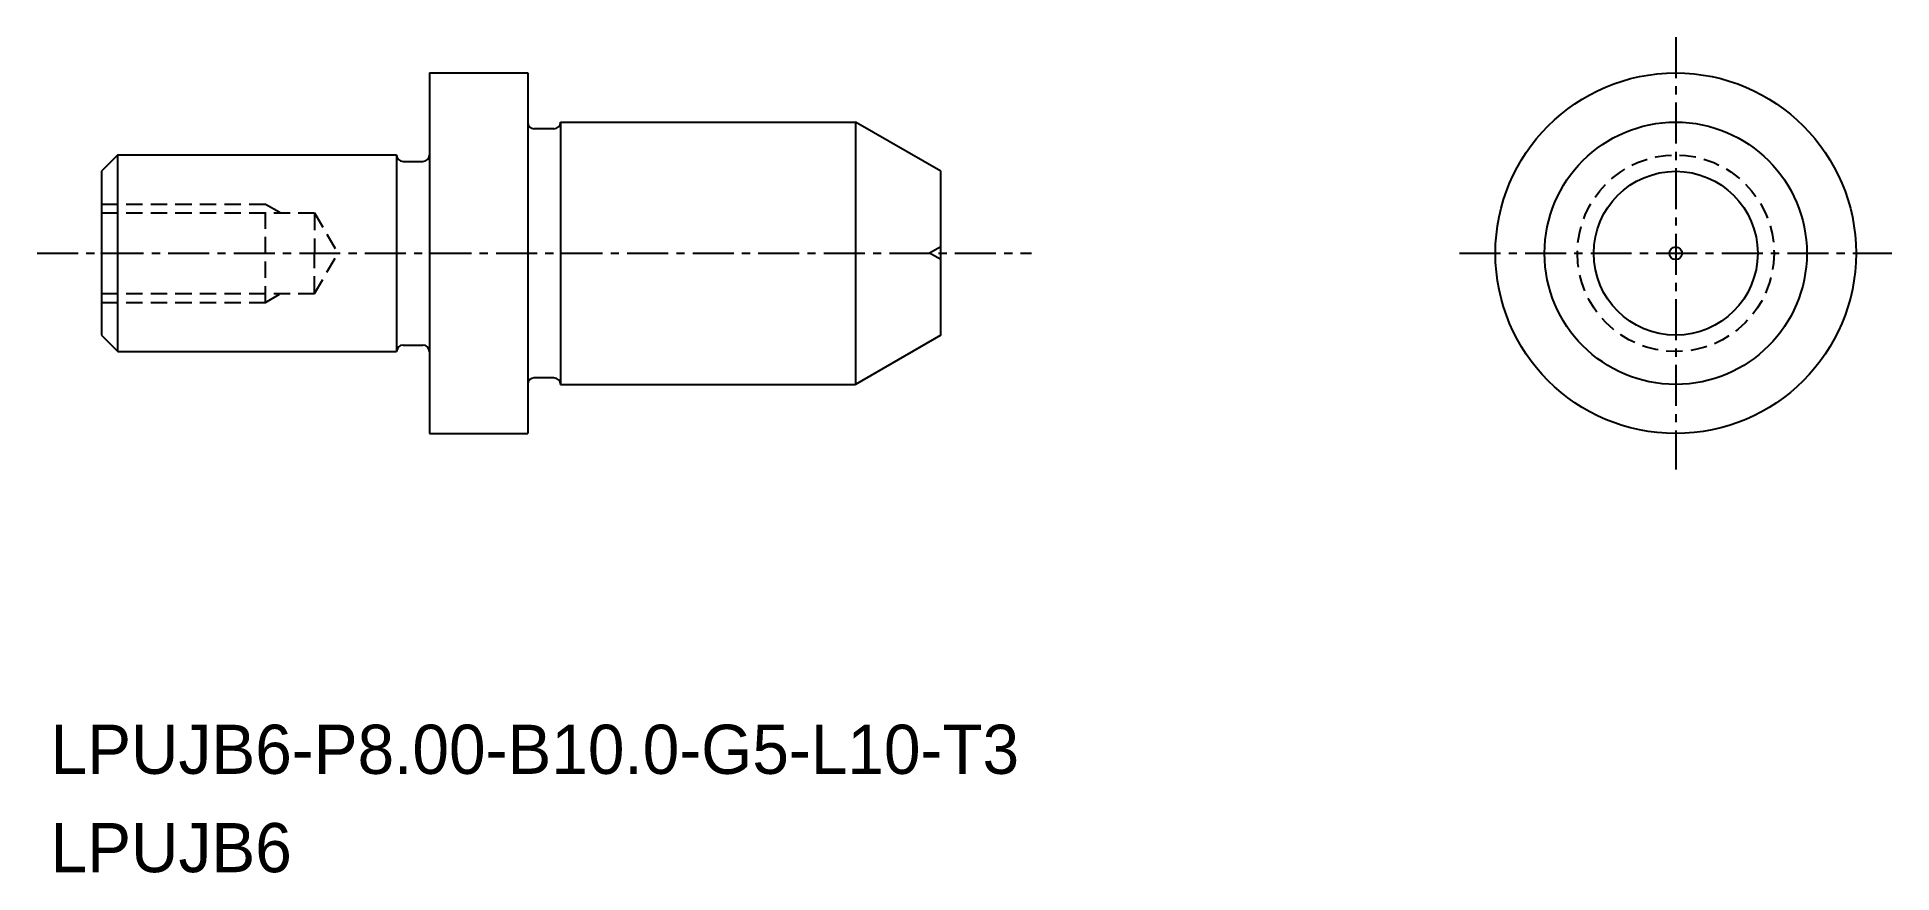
# Model space of a CAD drawing. Extents: x -1718.6 to -1662, y -647.6 to -622.1.
import ezdxf

# ---------------------------------------------------------------- set-up
doc = ezdxf.new("R2010")
doc.units = 0
doc.linetypes.add('CENTER', pattern=[2, 1.25, -0.25, 0.25, -0.25])
doc.linetypes.add('DASHED', pattern=[0.75, 0.5, -0.25])
doc.layers.get('0').update_dxf_attribs({"linetype": 'CONTINUOUS'})
doc.layers.add('CENTER', color=1, linetype='CENTER')

msp = doc.modelspace()

# ---------------------------------------------------------------- linework, layer by layer
at = {"color": 7, "linetype": 'CONTINUOUS'}
for p, q in [((-1706.597, -623.198), (-1706.597, -634.198)), ((-1706.597, -623.198), (-1703.597, -623.198)), ((-1702.797, -624.898), (-1703.397, -624.898)), ((-1702.597, -624.698), (-1693.597, -624.698)), ((-1702.597, -624.698), (-1702.597, -632.698)), ((-1716.097, -625.698), (-1716.597, -626.198)), ((-1716.097, -625.698), (-1707.597, -625.698)), ((-1716.097, -631.698), (-1716.097, -625.698)), ((-1707.597, -625.698), (-1707.597, -631.698)), ((-1716.597, -626.198), (-1716.597, -631.198)), ((-1707.397, -625.898), (-1706.797, -625.898)), ((-1716.597, -631.198), (-1716.097, -631.698)), ((-1716.097, -631.698), (-1707.597, -631.698)), ((-1707.397, -631.498), (-1706.797, -631.498)), ((-1702.797, -632.498), (-1703.397, -632.498)), ((-1702.597, -632.698), (-1693.597, -632.698)), ((-1706.597, -634.198), (-1703.597, -634.198))]:
    msp.add_line(p, q, dxfattribs=at)
at = {"linetype": 'CONTINUOUS'}
for p, q in [((-1703.597, -623.198), (-1703.597, -634.198)), ((-1693.597, -624.698), (-1693.597, -632.698)), ((-1690.999, -626.198), (-1693.597, -624.698)), ((-1690.999, -631.198), (-1690.999, -626.198)), ((-1690.999, -631.198), (-1693.597, -632.698))]:
    msp.add_line(p, q, dxfattribs=at)
at = {"color": 3, "linetype": 'DASHED'}
for p, q in [((-1716.597, -627.198), (-1711.597, -627.198)), ((-1716.597, -627.468), (-1710.097, -627.468)), ((-1711.597, -630.198), (-1711.597, -627.198)), ((-1711.597, -627.198), (-1711.129, -627.468)), ((-1710.097, -627.468), (-1709.388, -628.698)), ((-1710.097, -627.498), (-1710.097, -628.698)), ((-1710.097, -629.898), (-1710.097, -628.698)), ((-1710.097, -629.927), (-1709.388, -628.698)), ((-1716.597, -629.927), (-1710.097, -629.927)), ((-1716.597, -630.198), (-1711.597, -630.198)), ((-1711.597, -630.198), (-1711.129, -629.927))]:
    msp.add_line(p, q, dxfattribs=at)
at = {"color": 3}
for p in [(-1690.999, -628.506), (-1690.999, -628.89)]:
    msp.add_line(p, (-1691.338, -628.698), dxfattribs=at)
at = {"linetype": 'CONTINUOUS'}
for radius in [5.5, 4, 2.5]:
    msp.add_circle((-1668.578, -628.698), radius, dxfattribs=at)
at = {"color": 3, "linetype": 'DASHED'}
msp.add_circle((-1668.578, -628.698), 3, dxfattribs=at)
msp.add_circle((-1668.578, -628.698), 0.192)
at = {"color": 7, "linetype": 'CONTINUOUS'}
for centre, start, end in [((-1703.397, -624.698), 180, 270), ((-1702.797, -624.698), 270, 0), ((-1707.397, -625.698), 180, 270), ((-1706.797, -625.698), 270, 0), ((-1707.397, -631.698), 90, 180), ((-1706.797, -631.698), 0, 90), ((-1703.397, -632.698), 90, 180), ((-1702.797, -632.698), 0, 90)]:
    msp.add_arc(centre, 0.2, start, end, dxfattribs=at)
msp.add_point((-1716.597, -628.698), dxfattribs=at)
at = {"layer": 'CENTER', "color": 1, "linetype": 'CENTER'}
for p, q in [((-1668.578, -622.103), (-1668.578, -635.292)), ((-1718.564, -628.698), (-1688.227, -628.698)), ((-1675.172, -628.698), (-1661.983, -628.698))]:
    msp.add_line(p, q, dxfattribs=at)

# ---------------------------------------------------------------- texts
for s, p in [('LPUJB6-P8.00-B10.0-G5-L10-T3', (-1718.152, -644.58)), ('LPUJB6', (-1718.152, -647.58))]:
    msp.add_text(s, height=1.5).set_placement(p)

doc.saveas('drawing.dxf')
